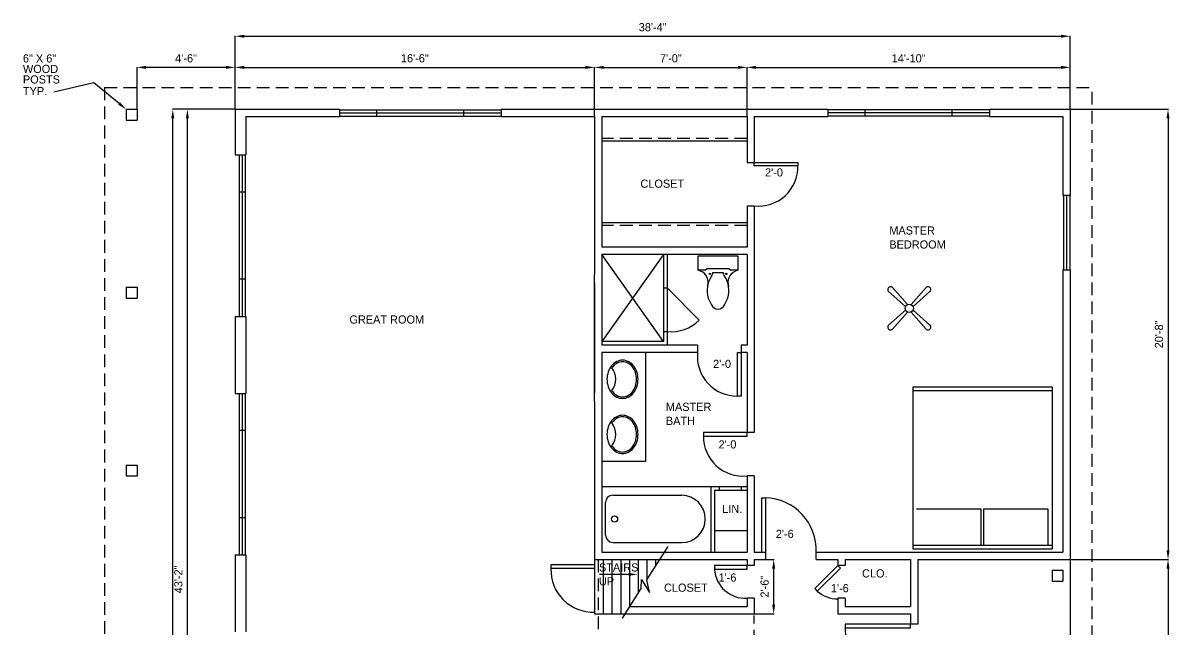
# Model space of a CAD drawing. Extents: x -114 to 1228, y -636 to 220.
# Drawn here: x -114 to 519, y -151 to 183 of the extents above; entities that cross this region are included whole.
import ezdxf
from ezdxf.enums import TextEntityAlignment as Align

# ---------------------------------------------------------------- set-up
doc = ezdxf.new("R2010")
doc.units = 0
doc.header["$LTSCALE"] = 14
doc.header["$MEASUREMENT"] = 0
doc.linetypes.add('DASHED', pattern=[0.75, 0.5, -0.25])
doc.layers.get('0').update_dxf_attribs({"linetype": 'CONTINUOUS'})
doc.layers.get('DEFPOINTS').update_dxf_attribs({"linetype": 'CONTINUOUS'})
for name, color, linetype in [('DIM', 1, 'CONTINUOUS'), ('NWALL', 7, 'CONTINUOUS'), ('ROOF', 2, 'DASHED'), ('TEXT', 6, 'CONTINUOUS'), ('WALLS', 7, 'CONTINUOUS')]:
    doc.layers.add(name, color=color, linetype=linetype)
doc.styles.get("Standard").update_dxf_attribs({"font": 'ARCH2.SHX', "height": 4.5})
doc.dimstyles.get("Standard").update_dxf_attribs({"dimtxt": 0.18, "dimasz": 0.18, "dimexe": 0.18, "dimexo": 0.0625, "dimgap": 0.09, "dimtad": 0, "dimtih": 1, "dimtoh": 1, "dimdec": 4, "dimzin": 0, "dimdsep": 46, "dimtxsty": 'Standard', "dimcen": 0.09, "dimadec": 0, "dimazin": 0, "dimtfac": 1, "dimtdec": 4, "dimtofl": 0, "dimtmove": 0, "dimatfit": 3, "dimfxl": 1, "dimtolj": 1, "dimtzin": 0, "dimarcsym": 0})

# ---------------------------------------------------------------- blocks, each defined once
blk = doc.blocks.new('*D9')
at = {"color": 0, "linetype": 'ByBlock', "transparency": 16777216}
for p, q in [((1691.89, 135.65), (1691.89, 158.87)), ((1696.89, 158.69), (1884.89, 158.69)), ((1889.89, 131.65), (1889.89, 158.87))]:
    blk.add_line(p, q, dxfattribs=at)
for points in [[(1696.89, 159.52), (1696.89, 157.85), (1691.89, 158.69)], [(1884.89, 159.52), (1884.89, 157.85), (1889.89, 158.69)]]:
    blk.add_solid(points, dxfattribs=at)
at = {"layer": 'DEFPOINTS', "color": 0, "linetype": 'ByBlock', "transparency": 16777216}
for p in [(1889.89, 158.69), (1691.89, 135.58), (1889.89, 131.58)]:
    blk.add_point(p, dxfattribs=at)
at = {"color": 0, "linetype": 'ByBlock', "transparency": 16777216}
blk.add_text('16\'-6"', height=4.5, dxfattribs=at).set_placement((1790.89, 163.69), align=Align.MIDDLE_CENTER)
blk = doc.blocks.new('*D3')
at = {"color": 0, "linetype": 'ByBlock', "transparency": 16777216}
for p, q in [((1889.89, 131.65), (1889.89, 158.87)), ((1894.89, 158.69), (1968.89, 158.69)), ((1973.89, 131.65), (1973.89, 158.87))]:
    blk.add_line(p, q, dxfattribs=at)
for points in [[(1894.89, 159.52), (1894.89, 157.85), (1889.89, 158.69)], [(1968.89, 159.52), (1968.89, 157.85), (1973.89, 158.69)]]:
    blk.add_solid(points, dxfattribs=at)
at = {"layer": 'DEFPOINTS', "color": 0, "linetype": 'ByBlock', "transparency": 16777216}
for p in [(1973.89, 158.69), (1889.89, 131.58), (1973.89, 131.58)]:
    blk.add_point(p, dxfattribs=at)
at = {"color": 0, "linetype": 'ByBlock', "transparency": 16777216}
blk.add_text('7\'-0"', height=4.5, dxfattribs=at).set_placement((1931.89, 163.69), align=Align.MIDDLE_CENTER)
blk = doc.blocks.new('*D12')
at = {"color": 0, "linetype": 'ByBlock', "transparency": 16777216}
for p, q in [((1973.89, 131.65), (1973.89, 158.87)), ((1978.89, 158.69), (2146.89, 158.69)), ((2151.89, 135.65), (2151.89, 158.87))]:
    blk.add_line(p, q, dxfattribs=at)
for points in [[(1978.89, 159.52), (1978.89, 157.85), (1973.89, 158.69)], [(2146.89, 159.52), (2146.89, 157.85), (2151.89, 158.69)]]:
    blk.add_solid(points, dxfattribs=at)
at = {"layer": 'DEFPOINTS', "color": 0, "linetype": 'ByBlock', "transparency": 16777216}
for p in [(2151.89, 158.69), (2151.89, 135.58), (1973.89, 131.58)]:
    blk.add_point(p, dxfattribs=at)
at = {"color": 0, "linetype": 'ByBlock', "transparency": 16777216}
blk.add_text('14\'-10"', height=4.5, dxfattribs=at).set_placement((2062.89, 163.69), align=Align.MIDDLE_CENTER)
blk = doc.blocks.new('*D7')
at = {"color": 0, "linetype": 'ByBlock', "transparency": 16777216}
for p, q in [((1637.89, 135.65), (1637.89, 158.87)), ((1686.89, 158.69), (1642.89, 158.69)), ((1691.89, 135.65), (1691.89, 158.87))]:
    blk.add_line(p, q, dxfattribs=at)
for points in [[(1642.89, 159.52), (1642.89, 157.85), (1637.89, 158.69)], [(1686.89, 159.52), (1686.89, 157.85), (1691.89, 158.69)]]:
    blk.add_solid(points, dxfattribs=at)
at = {"layer": 'DEFPOINTS', "color": 0, "linetype": 'ByBlock', "transparency": 16777216}
for p in [(1637.89, 158.69), (1637.89, 135.58), (1691.89, 135.58)]:
    blk.add_point(p, dxfattribs=at)
at = {"color": 0, "linetype": 'ByBlock', "transparency": 16777216}
blk.add_text('4\'-6"', height=4.5, dxfattribs=at).set_placement((1664.89, 163.69), align=Align.MIDDLE_CENTER)
blk = doc.blocks.new('*D2')
at = {"color": 0, "linetype": 'ByBlock', "transparency": 16777216}
for p, q in [((1691.89, 135.65), (1691.89, 176.02)), ((1696.89, 175.84), (2146.89, 175.84)), ((2151.89, 135.65), (2151.89, 176.02))]:
    blk.add_line(p, q, dxfattribs=at)
for points in [[(1696.89, 176.67), (1696.89, 175), (1691.89, 175.84)], [(2146.89, 176.67), (2146.89, 175), (2151.89, 175.84)]]:
    blk.add_solid(points, dxfattribs=at)
at = {"layer": 'DEFPOINTS', "color": 0, "linetype": 'ByBlock', "transparency": 16777216}
for p in [(2151.89, 175.84), (1691.89, 135.58), (2151.89, 135.58)]:
    blk.add_point(p, dxfattribs=at)
at = {"color": 0, "linetype": 'ByBlock', "transparency": 16777216}
blk.add_text('38\'-4"', height=4.5, dxfattribs=at).set_placement((1921.89, 180.84), align=Align.MIDDLE_CENTER)
blk = doc.blocks.new('*D5')
at = {"color": 0, "linetype": 'ByBlock', "transparency": 16777216}
for p, q in [((1691.83, 135.58), (1665.45, 135.58)), ((1665.63, -377.42), (1665.63, 130.58)), ((1697.83, -382.42), (1665.45, -382.42))]:
    blk.add_line(p, q, dxfattribs=at)
for points in [[(1664.8, 130.58), (1666.46, 130.58), (1665.63, 135.58)], [(1664.8, -377.42), (1666.46, -377.42), (1665.63, -382.42)]]:
    blk.add_solid(points, dxfattribs=at)
at = {"layer": 'DEFPOINTS', "color": 0, "linetype": 'ByBlock', "transparency": 16777216}
for p in [(1665.63, 135.58), (1691.89, 135.58), (1697.89, -382.42)]:
    blk.add_point(p, dxfattribs=at)
at = {"color": 0, "linetype": 'ByBlock', "transparency": 16777216}
blk.add_text('43\'-2"', height=4.5, rotation=90, dxfattribs=at).set_placement((1660.63, -123.42), align=Align.MIDDLE_CENTER)
blk = doc.blocks.new('*D4')
at = {"color": 0, "linetype": 'ByBlock', "transparency": 16777216}
for p, q in [((1691.83, 135.58), (1657.38, 135.58)), ((1657.56, -552.42), (1657.56, 130.58)), ((1691.83, -557.42), (1657.38, -557.42))]:
    blk.add_line(p, q, dxfattribs=at)
for points in [[(1656.72, 130.58), (1658.39, 130.58), (1657.56, 135.58)], [(1656.72, -552.42), (1658.39, -552.42), (1657.56, -557.42)]]:
    blk.add_solid(points, dxfattribs=at)
at = {"layer": 'DEFPOINTS', "color": 0, "linetype": 'ByBlock', "transparency": 16777216}
for p in [(1657.56, 135.58), (1691.89, 135.58), (1691.89, -557.42)]:
    blk.add_point(p, dxfattribs=at)
at = {"color": 0, "linetype": 'ByBlock', "transparency": 16777216}
blk.add_text('57\'-9"', height=4.5, rotation=90, dxfattribs=at).set_placement((1652.56, -210.92), align=Align.MIDDLE_CENTER)
blk = doc.blocks.new('*D14')
at = {"color": 0, "linetype": 'ByBlock', "transparency": 16777216}
for p, q in [((2151.95, 135.58), (2205.93, 135.58)), ((2205.75, 130.58), (2205.75, -107.42)), ((2151.95, -112.42), (2205.93, -112.42))]:
    blk.add_line(p, q, dxfattribs=at)
for points in [[(2204.92, 130.58), (2206.58, 130.58), (2205.75, 135.58)], [(2204.92, -107.42), (2206.58, -107.42), (2205.75, -112.42)]]:
    blk.add_solid(points, dxfattribs=at)
at = {"layer": 'DEFPOINTS', "color": 0, "linetype": 'ByBlock', "transparency": 16777216}
for p in [(2151.89, 135.58), (2151.89, -112.42), (2205.75, -112.42)]:
    blk.add_point(p, dxfattribs=at)
at = {"color": 0, "linetype": 'ByBlock', "transparency": 16777216}
blk.add_text('20\'-8"', height=4.5, rotation=90, dxfattribs=at).set_placement((2200.75, 11.58), align=Align.MIDDLE_CENTER)
blk = doc.blocks.new('*D13')
at = {"color": 0, "linetype": 'ByBlock', "transparency": 16777216}
for p, q in [((2151.95, -112.42), (2205.93, -112.42)), ((2205.75, -117.42), (2205.75, -257.42)), ((2224.21, -262.42), (2205.57, -262.42))]:
    blk.add_line(p, q, dxfattribs=at)
for points in [[(2204.92, -117.42), (2206.58, -117.42), (2205.75, -112.42)], [(2204.92, -257.42), (2206.58, -257.42), (2205.75, -262.42)]]:
    blk.add_solid(points, dxfattribs=at)
at = {"layer": 'DEFPOINTS', "color": 0, "linetype": 'ByBlock', "transparency": 16777216}
for p in [(2151.89, -112.42), (2205.75, -262.42), (2224.27, -262.42)]:
    blk.add_point(p, dxfattribs=at)
at = {"color": 0, "linetype": 'ByBlock', "transparency": 16777216}
blk.add_text('12\'-6"', height=4.5, rotation=90, dxfattribs=at).set_placement((2200.75, -187.42), align=Align.MIDDLE_CENTER)
blk = doc.blocks.new('WC1')
at = {"color": 8}
for p, q in [((0.3, -3.81), (0.3, 18.19)), ((0.3, 18.19), (8.3, 18.19)), ((7.3, 13.19), (8.3, 14.19)), ((7.3, 1.19), (7.3, 13.19)), ((8.3, 18.19), (8.3, 14.19)), ((10.3, 10.19), (9.8, 10.19)), ((9.8, 10.19), (9.8, 4.19)), ((27.39, 10.81), (23.58, 12.61)), ((8.3, 0.19), (7.3, 1.19)), ((8.3, 0.19), (8.3, -3.81)), ((9.8, 4.19), (10.3, 4.19)), ((23.58, 1.77), (27.39, 3.58)), ((8.3, -3.81), (0.3, -3.81))]:
    blk.add_line(p, q, dxfattribs=at)
for centre in [(10.3, 11.69), (10.3, 2.69)]:
    blk.add_circle(centre, 0.375, dxfattribs=at)
for centre, radius, start, end in [((15, 19.47), 6.82, 190.77366, 289.2354), ((19.49, -1.25), 14.46, 73.57801, 123.56719), ((10.3, 11.69), 1.5, 270, 323.12979), ((25.67, 7.19), 4, 295.37668, 64.62332), ((14.96, -5.06), 6.78, 71.85219, 169.3363), ((10.3, 2.69), 1.5, 36.87021, 90), ((19.49, 15.64), 14.46, 236.43281, 286.42199)]:
    blk.add_arc(centre, radius, start, end, dxfattribs=at)
blk = doc.blocks.new('*D16')
at = {"color": 0, "linetype": 'ByBlock', "transparency": 16777216}
for p, q in [((295.38, -112.42), (300.04, -112.42)), ((299.86, -137.42), (299.86, -117.42)), ((289.26, -142.42), (300.04, -142.42))]:
    blk.add_line(p, q, dxfattribs=at)
for points in [[(299.02, -117.42), (300.69, -117.42), (299.86, -112.42)], [(299.02, -137.42), (300.69, -137.42), (299.86, -142.42)]]:
    blk.add_solid(points, dxfattribs=at)
at = {"layer": 'DEFPOINTS', "color": 0, "linetype": 'ByBlock', "transparency": 16777216}
for p in [(295.31, -112.42), (299.86, -112.42), (289.2, -142.42)]:
    blk.add_point(p, dxfattribs=at)
at = {"color": 0, "linetype": 'ByBlock', "transparency": 16777216}
blk.add_text('2\'-6"', height=4.5, rotation=90, dxfattribs=at).set_placement((294.86, -127.42), align=Align.MIDDLE_CENTER)

msp = doc.modelspace()

# ---------------------------------------------------------------- linework, layer by layer
at = {"layer": 'NWALL', "color": 6}
for p, q in [((230.03825, -123.63106), (241.77035, -105.20432)), ((226.95331, -128.47635), (227.12237, -123.46621)), ((227.12237, -123.46621), (231.5372, -130.55306)), ((231.5372, -130.55306), (230.03825, -123.63106)), ((216.61477, -144.71431), (226.95331, -128.47635))]:
    msp.add_line(p, q, dxfattribs=at)
at = {"layer": 'NWALL'}
for p, q in [((201.19913, -112.41744), (201.19913, -142.41744)), ((285.19913, -112.41744), (285.19913, -115.79139)), ((289.19913, -112.41744), (289.19913, -115.79139)), ((220.62392, -138.41744), (285.19913, -138.41744)), ((285.19913, -133.79139), (285.19913, -138.41744)), ((289.19913, -133.79139), (289.19913, -142.41744)), ((339.19913, -138.41744), (375.19913, -138.41744)), ((249.19913, -142.41744), (289.19913, -142.41744)), ((335.19913, -142.41744), (375.19913, -142.41744))]:
    msp.add_line(p, q, dxfattribs=at)
at = {"layer": 'NWALL', "color": 6, "linetype": 'DASHED'}
for p, q in [((203.19913, -112.41744), (203.19913, -378.41744)), ((289.19913, -179.27978), (289.19913, -143.27135))]:
    msp.add_line(p, q, dxfattribs=at)
at = {"layer": 'NWALL', "color": 1}
for p, q in [((201.19913, -115.41744), (177.19913, -115.41744)), ((177.19913, -115.41744), (177.19913, -117.41744)), ((201.19913, -117.41744), (177.19913, -117.41744)), ((201.19913, -115.41744), (201.19913, -117.41744))]:
    msp.add_line(p, q, dxfattribs=at)
msp.add_arc((200.3314, -118.28517), 23.14854, 177.85174683, 272.14825317, dxfattribs=at)
at = {"layer": 'ROOF'}
for p, q in [((-68.80087, 147.58256), (475.19913, 147.58256)), ((-68.80087, 147.58256), (-68.80087, -569.41744)), ((475.19913, -239.81417), (475.19913, 147.58256))]:
    msp.add_line(p, q, dxfattribs=at)
at = {"layer": 'TEXT'}
for p, q in [((-74.52215, 150.22065), (-96.5509, 145.05187)), ((-60.6558, 138.76675), (-74.52215, 150.22065)), ((219.96415, -120.64632), (203.9264, -120.64632))]:
    msp.add_line(p, q, dxfattribs=at)
for points in [[(-60.12509, 139.40924), (-61.18651, 138.12426), (-56.80087, 135.58249)], [(219.96415, -119.81298), (219.96415, -121.47965), (224.96415, -120.64632)]]:
    msp.add_solid(points, dxfattribs=at)
at = {"layer": 'WALLS'}
for p, q in [((-56.80087, 135.58256), (-50.80087, 135.58256)), ((-56.80087, 135.58256), (-56.80087, 129.58256)), ((-50.80087, 135.58256), (-50.80087, 129.58256)), ((3.19913, 135.58256), (60.69913, 135.58256)), ((3.19913, 135.58256), (3.19913, 110.41589)), ((60.69913, 135.58256), (60.69913, 131.58256)), ((81.19913, 131.79996), (81.19913, 135.22256)), ((129.19913, 131.79996), (129.19913, 135.22256)), ((149.69913, 135.58256), (329.69913, 135.58256)), ((149.69913, 135.58256), (149.69913, 131.58256)), ((329.69913, 135.58256), (329.69913, 131.58256)), ((350.19913, 132.15997), (350.19913, 135.58256)), ((398.19913, 132.15997), (398.19913, 135.58256)), ((418.69913, 135.58256), (463.19913, 135.58256)), ((418.69913, 135.58256), (418.69913, 131.58256)), ((463.19913, 135.58256), (463.19913, 88.22897)), ((-56.80087, 129.58256), (-50.80087, 129.58256)), ((9.19913, 131.58256), (60.69913, 131.58256)), ((9.19913, 131.58256), (9.19913, 110.41589)), ((149.69913, 131.58256), (201.19913, 131.58256)), ((201.19913, 131.58256), (201.19913, 44.58256)), ((205.19913, 131.58256), (205.19913, 59.58256)), ((205.19913, 131.58256), (285.19913, 131.58256)), ((285.19913, 131.58256), (285.19913, 106.37178)), ((289.19913, 131.58256), (289.19913, 106.37178)), ((289.19913, 131.58256), (329.69913, 131.58256)), ((418.69913, 131.58256), (459.19913, 131.58256)), ((459.19913, 131.58256), (459.19913, 88.22897)), ((3.19913, 110.41589), (9.19913, 110.41589)), ((285.19913, 106.37178), (289.19913, 106.37178)), ((8.98173, 89.91589), (5.55914, 89.91589)), ((285.19913, 82.37178), (285.19913, 59.58256)), ((285.19913, 82.37178), (289.19913, 82.37178)), ((289.19913, 82.37178), (289.19913, -42.42335)), ((459.19913, 88.22897), (463.19913, 88.22897)), ((285.19913, 59.58256), (205.19913, 59.58256)), ((285.19913, 55.58256), (205.19913, 55.58256)), ((205.19913, 55.58256), (205.19913, 5.58256)), ((285.19913, 55.58256), (285.19913, 5.58256)), ((201.19913, -25.41744), (201.19913, 44.58256)), ((459.19913, 47.22897), (459.19913, -69.5512)), ((459.19913, 47.22897), (463.19913, 47.22897)), ((463.19913, 47.22897), (463.19913, -112.41744)), ((8.98173, 41.91589), (5.55914, 41.91589)), ((201.19913, 39.58256), (201.19913, -20.41744)), ((-56.80087, 37.58256), (-50.80087, 37.58256)), ((-56.80087, 37.58256), (-56.80087, 31.58256)), ((-50.80087, 37.58256), (-50.80087, 31.58256)), ((201.19913, 35.58256), (201.19913, -16.41744)), ((201.19913, 35.58256), (201.19913, -16.41744)), ((-56.80087, 31.58256), (-50.80087, 31.58256)), ((3.19913, 21.41589), (3.19913, -20.91744)), ((3.19913, 21.41589), (9.19913, 21.41589)), ((9.19913, 21.41589), (9.19913, -20.91744)), ((257.92758, 5.58256), (205.19913, 5.58256)), ((257.92758, 1.58256), (205.19913, 1.58256)), ((205.19913, 1.58256), (205.19913, -108.41744)), ((257.92758, 5.58256), (257.92758, 1.58256)), ((285.19913, 5.58256), (281.92758, 5.58256)), ((281.92758, 5.58256), (281.92758, 1.58256)), ((285.19913, 1.58256), (281.92758, 1.58256)), ((285.19913, 1.58256), (285.19913, -42.42335)), ((3.19913, -20.91744), (9.19913, -20.91744)), ((201.19913, -25.41744), (201.19913, -112.41744)), ((8.98173, -41.41744), (5.55914, -41.41744)), ((289.19913, -42.42335), (285.19913, -42.42335)), ((-56.80087, -60.41744), (-50.80087, -60.41744)), ((-56.80087, -60.41744), (-56.80087, -66.41744)), ((-50.80087, -60.41744), (-50.80087, -66.41744)), ((-56.80087, -66.41744), (-50.80087, -66.41744)), ((285.19913, -66.42335), (285.19913, -108.41744)), ((289.19913, -66.42335), (285.19913, -66.42335)), ((289.19913, -66.42335), (289.19913, -108.41744)), ((459.19913, -69.5512), (459.19913, -108.41744)), ((8.98173, -89.41744), (5.55914, -89.41744)), ((3.19913, -109.91744), (3.19913, -152.25077)), ((3.19913, -109.91744), (9.19913, -109.91744)), ((9.19913, -109.91744), (9.19913, -152.25077)), ((201.19913, -112.41744), (285.19913, -112.41744)), ((205.19913, -108.41744), (285.19913, -108.41744)), ((205.99913, -112.41744), (205.99913, -142.41744)), ((210.79913, -112.41744), (210.79913, -142.41744)), ((215.59913, -112.41744), (215.59913, -142.41744)), ((220.39913, -112.41744), (220.39913, -138.7705)), ((225.19913, -112.41744), (225.19913, -131.2315)), ((229.99913, -112.41744), (229.99913, -123.6925)), ((234.79913, -112.41744), (234.79913, -116.1535)), ((289.19913, -108.41744), (295.31316, -108.41744)), ((289.19913, -112.41744), (295.31316, -112.41744)), ((295.31316, -108.41744), (295.31316, -112.41744)), ((323.34682, -108.41744), (375.19913, -108.41744)), ((323.34682, -112.41744), (323.34682, -108.41744)), ((323.34682, -112.41744), (335.19913, -112.41744)), ((335.19913, -112.41744), (335.19913, -115.79139)), ((339.19913, -112.41744), (339.19913, -115.79139)), ((339.19913, -112.41744), (375.19913, -112.41744)), ((375.19913, -108.41744), (379.19913, -108.41744)), ((375.19913, -112.41744), (375.19913, -138.41744)), ((379.19913, -108.41744), (459.19913, -108.41744)), ((379.19913, -112.41744), (463.19913, -112.41744)), ((379.19913, -112.41744), (379.19913, -148.07518)), ((289.19913, -115.79139), (285.19913, -115.79139)), ((339.19913, -115.79139), (335.19913, -115.79139)), ((453.19913, -118.41744), (459.19913, -118.41744)), ((453.19913, -118.41744), (453.19913, -124.41744)), ((459.19913, -118.41744), (459.19913, -124.41744)), ((453.19913, -124.41744), (459.19913, -124.41744)), ((289.19913, -133.79139), (285.19913, -133.79139)), ((339.19913, -133.79139), (335.19913, -133.79139)), ((335.19913, -133.79139), (335.19913, -142.41744)), ((339.19913, -133.79139), (339.19913, -138.41744)), ((201.19913, -142.41744), (249.19913, -142.41744)), ((375.19913, -142.41744), (375.19913, -148.07518)), ((379.19913, -148.07518), (375.19913, -148.07518))]:
    msp.add_line(p, q, dxfattribs=at)
at = {"layer": 'WALLS', "color": 1}
for p, q in [((60.69913, 135.22256), (149.69913, 135.22256)), ((60.69913, 133.58256), (149.69913, 133.58256)), ((418.69913, 135.22256), (329.69913, 135.22256)), ((418.69913, 133.58256), (329.69913, 133.58256)), ((60.69913, 131.79996), (149.69913, 131.79996)), ((418.69913, 131.79996), (329.69913, 131.79996)), ((285.19913, 118.08256), (205.19913, 118.08256)), ((5.55914, 21.41589), (5.55914, 110.41589)), ((7.19913, 21.41589), (7.19913, 110.41589)), ((8.98173, 21.41589), (8.98173, 110.41589)), ((289.19913, 106.37178), (313.19913, 106.37178)), ((289.19913, 104.37178), (289.19913, 106.37178)), ((313.19913, 104.37178), (289.19913, 104.37178)), ((313.19913, 106.37178), (313.19913, 104.37178)), ((459.55944, 88.22897), (459.55944, 47.22897)), ((461.19943, 88.22897), (461.19943, 47.22897)), ((462.98203, 88.22897), (462.98203, 47.22897)), ((285.19913, 73.08256), (205.19913, 73.08256)), ((239.19913, 7.58256), (205.19913, 55.58256)), ((239.19913, 55.58256), (205.19913, 7.58256)), ((239.19913, 55.58256), (239.19913, 7.58256)), ((241.19913, 55.58256), (241.19913, 5.58256)), ((239.19913, 37.16142), (241.19913, 37.16142)), ((241.19913, 37.16142), (258.8707, 19.48985)), ((372.449, 26.92943), (363.11684, 35.17466)), ((373.53594, 28.01636), (365.2907, 37.34852)), ((375.52331, 28.01636), (383.76854, 37.34852)), ((376.61024, 26.92943), (385.94241, 35.17466)), ((372.449, 24.94205), (363.11684, 16.69682)), ((373.53594, 23.85512), (365.2907, 14.52296)), ((375.52331, 23.85512), (383.76854, 14.52296)), ((376.61024, 24.94205), (385.94241, 16.69682)), ((239.19913, 13.16142), (241.19913, 13.16142)), ((239.19913, 7.58256), (205.19913, 7.58256)), ((229.19913, 1.58256), (229.19913, -58.41744)), ((279.92758, 1.58256), (281.92758, 1.58256)), ((279.92758, -22.41744), (279.92758, 1.58256)), ((281.92758, 1.58256), (281.92758, -22.41744)), ((376.45088, -17.52786), (376.45088, -106.52786)), ((453.45088, -17.52786), (376.45088, -17.52786)), ((453.45088, -106.52786), (453.45088, -17.52786)), ((5.55914, -109.91744), (5.55914, -20.91744)), ((7.19913, -109.91744), (7.19913, -20.91744)), ((8.98173, -109.91744), (8.98173, -20.91744)), ((281.92758, -22.41744), (279.92758, -22.41744)), ((285.19913, -42.42335), (261.19913, -42.42335)), ((261.19913, -42.42335), (261.19913, -44.42335)), ((285.19913, -44.42335), (285.19913, -42.42335)), ((261.19913, -44.42335), (285.19913, -44.42335)), ((229.19913, -58.41744), (205.19913, -58.41744)), ((285.19913, -72.41744), (205.19913, -72.41744)), ((265.19913, -72.41744), (265.19913, -108.41744)), ((285.19913, -74.41744), (267.19913, -74.41744)), ((267.19913, -74.41744), (267.19913, -108.41744)), ((269.86036, -72.41744), (269.86036, -74.41744)), ((281.86036, -72.41744), (281.86036, -74.41744)), ((293.31316, -108.41744), (293.31316, -78.41744)), ((293.31316, -78.41744), (295.31316, -78.41744)), ((295.31316, -78.41744), (295.31316, -108.41744)), ((267.19913, -96.41744), (285.19913, -96.41744)), ((376.45088, -106.52786), (453.45088, -106.52786)), ((267.19913, -115.79139), (267.19913, -117.79139)), ((285.19913, -115.79139), (267.19913, -115.79139)), ((267.19913, -117.79139), (285.19913, -117.79139)), ((285.19913, -117.79139), (285.19913, -115.79139)), ((335.19913, -115.79139), (322.47121, -128.51932)), ((323.88542, -129.93353), (336.61334, -117.20561)), ((336.61334, -117.20561), (335.19913, -115.79139)), ((322.47121, -128.51932), (323.88542, -129.93353)), ((375.19913, -148.07518), (339.19913, -148.07518)), ((339.19913, -148.07518), (339.19913, -150.07518)), ((339.19913, -150.07518), (375.19913, -150.07518)), ((375.19913, -150.07518), (375.19913, -148.07518))]:
    msp.add_line(p, q, dxfattribs=at)
at = {"layer": 'WALLS', "color": 1, "linetype": 'DASHED'}
for p, q in [((285.19913, 119.58256), (205.19913, 119.58256)), ((285.19913, 71.58256), (205.19913, 71.58256))]:
    msp.add_line(p, q, dxfattribs=at)
at = {"layer": 'WALLS', "color": 8}
for p, q in [((453.45088, -19.52786), (376.45088, -19.52786)), ((207.19913, -99.09649, 16), (207.19913, -81.09649, 16)), ((211.19913, -77.09649, 16), (249.19913, -77.09649, 16)), ((414.09221, -84.64431), (378.43069, -84.64431)), ((414.09221, -104.52786), (414.09221, -84.64431)), ((415.41193, -84.64431), (415.41193, -104.52786)), ((451.07345, -84.64431), (415.41193, -84.64431)), ((451.07345, -104.52786), (451.07345, -84.64431)), ((211.19913, -103.09649, 16), (249.19913, -103.09649, 16)), ((376.45088, -104.52786), (453.45088, -104.52786))]:
    msp.add_line(p, q, dxfattribs=at)
at = {"layer": 'WALLS', "color": 6}
msp.add_line((463.19913, -112.41744), (463.19913, -262.41744), dxfattribs=at)
at = {"layer": 'WALLS', "color": 1}
for points in [[(216.60118, -2.66905, 0.118230083), (213.42092, -3.43172, 0.10459642), (210.55315, -5.74684, 0.089742084), (208.72263, -9.0645, 0.081475093), (208.04797, -13.17729, 0.081475093), (208.72263, -17.29008, 0.089742084), (210.55315, -20.60773, 0.10459642), (213.42092, -22.92286, 0.118230083), (216.60118, -23.68552, 0.118230083), (219.78144, -22.92286, 0.10459642), (222.64922, -20.60773, 0.089742084), (224.47974, -17.29008, 0.081475093), (225.1544, -13.17729, 0.081475093), (224.47974, -9.0645, 0.089742084), (222.64922, -5.74684, 0.10459642), (219.78144, -3.43172, 0.118230083)], [(216.60118, -33.00855, 0.118230083), (213.42092, -33.77121, 0.10459642), (210.55315, -36.08634, 0.089742084), (208.72263, -39.40399, 0.081475093), (208.04797, -43.51678, 0.081475093), (208.72263, -47.62957, 0.089742084), (210.55315, -50.94723, 0.10459642), (213.42092, -53.26235, 0.118230083), (216.60118, -54.02502, 0.118230083), (219.78144, -53.26235, 0.10459642), (222.64922, -50.94723, 0.089742084), (224.47974, -47.62957, 0.081475093), (225.1544, -43.51678, 0.081475093), (224.47974, -39.40399, 0.089742084), (222.64922, -36.08634, 0.10459642), (219.78144, -33.77121, 0.118230083)]]:
    msp.add_lwpolyline(points, format="xyb", close=True, dxfattribs=at)
at = {"layer": 'WALLS', "color": 8}
for points in [[(210.66363, -19.41746, 0.021710642), (211.17359, -20.10272, 0.10459642), (213.78375, -22.20987, 0.118230083), (216.60118, -22.88552, 0.118230083), (219.41861, -22.20987, 0.10459642), (222.02877, -20.10272, 0.089742084), (223.72166, -17.03449, 0.081475093), (224.3544, -13.17729, 0.081475093), (223.72166, -9.32008, 0.089742084), (222.02877, -6.25186, 0.10459642), (219.41861, -4.14471, 0.118230083), (216.60118, -3.46905, 0.118230083)], [(216.60118, -3.46905, 0.118230083), (213.78375, -4.14471, 0.10459642), (211.17359, -6.25186, 0.019807278), (210.70593, -6.87531, 0.081475093)], [(210.66363, -49.75696, 0.021710642), (211.17359, -50.44221, 0.10459642), (213.78375, -52.54937, 0.118230083), (216.60118, -53.22502, 0.118230083), (219.41861, -52.54937, 0.10459642), (222.02877, -50.44221, 0.089742084), (223.72166, -47.37399, 0.081475093), (224.3544, -43.51678, 0.081475093), (223.72166, -39.65958, 0.089742084), (222.02877, -36.59136, 0.10459642), (219.41861, -34.4842, 0.118230083), (216.60118, -33.80855, 0.118230083)], [(216.60118, -33.80855, 0.118230083), (213.78375, -34.4842, 0.10459642), (211.17359, -36.59136, 0.019807278), (210.70593, -37.21481, 0.081475093)]]:
    msp.add_lwpolyline(points, format="xyb", dxfattribs=at)
at = {"layer": 'WALLS', "color": 1}
msp.add_circle((374.52962, 25.93574), 2.30573, dxfattribs=at)
at = {"layer": 'WALLS', "color": 8}
msp.add_circle((212.19913, -90.09649, 2), 1.70544, dxfattribs=at)
at = {"layer": 'WALLS', "color": 1}
for centre, radius, start, end in [((291.40099, 104.06066), 21.80037, 264.20319444, 0.81769972), ((364.20377, 36.26159), 1.53715, 41.07334493, 228.92665507), ((384.85548, 36.26159), 1.53715, 311.07334493, 138.92665507), ((243.40099, 34.85031), 21.80037, 264.20319444, 315.20305054), ((364.20377, 15.60989), 1.53715, 131.07334493, 318.92665507), ((384.85548, 15.60989), 1.53715, 221.07334493, 48.92665507), ((279.61647, -0.61929), 21.80037, 174.20319444, 270.81769972), ((282.99728, -44.73447), 21.80037, 179.18230028, 275.79680556), ((294.34589, -107.38689), 28.9856, 357.96248848, 88.0876435), ((284.27045, -116.71116), 17.10546, 183.62071629, 273.11220504), ((335.19283, -117.09844), 17.10546, 228.62071629, 270.02111471), ((373.11525, -150.22282), 33.91644, 179.75058823, 273.52256585)]:
    msp.add_arc(centre, radius, start, end, dxfattribs=at)
at = {"layer": 'WALLS', "color": 8}
for centre, radius, start, end in [((202.7121, -13.1195), 10.14353, 321.61922747, 37.9943371), ((202.7121, -43.459), 10.14353, 321.61922747, 37.9943371), ((211.20368, -81.10104, 16), 4.00455, 90.06509289, 179.93490711), ((249.19913, -90.09649, 16), 13, 270, 90), ((211.41035, -98.88527, 16), 4.21651, 182.8713223, 267.1286777)]:
    msp.add_arc(centre, radius, start, end, dxfattribs=at)

# ---------------------------------------------------------------- block references
at = {"layer": 'NWALL', "rotation": 270}
msp.add_blockref('WC1', (262.00706, 55.2018), dxfattribs=at)

# ---------------------------------------------------------------- texts
at = {"layer": 'TEXT'}
for s, p in [('6" X 6"', (-113.65407, 161.36772)), ('WOOD', (-113.65407, 155.58757)), ('POSTS', (-113.65407, 149.80742)), ('TYP.', (-113.65407, 143.38504)), ("2'-0", (295.12318, 98.58668)), ('CLOSET', (226.47699, 92.36857)), ('MASTER', (363.54908, 66.59884)), ('BEDROOM', (363.54908, 58.85509)), ('GREAT ROOM', (66.1835, 17.52806)), ("2'-0", (266.5136, -6.91884)), ('MASTER', (240.47598, -30.57442)), ('BATH', (240.47598, -38.31816)), ("2'-0", (269.47321, -51.29032)), ('LIN.', (271.52541, -86.84535)), ("2'-6", (301.0424, -100.59197)), ('STAIRS', (203.62744, -119.06777)), ("1'-6", (269.47321, -124.65836)), ('CLO.', (348.53216, -122.34856)), ('UP', (203.62744, -126.70734)), ('CLOSET', (239.45883, -130.21797)), ("1'-6", (331.35024, -130.4747))]:
    msp.add_text(s, height=4.5, dxfattribs=at).set_placement(p)

# ---------------------------------------------------------------- dimensions: what is measured, and where the dimension line sits
at = {"layer": 'DIM'}
for base, p1, p2, picture, middle in [((463.19913, 175.83709), (3.19913, 135.58256), (463.19913, 135.58256), '*D2', (233.19913, 180.83709)), ((-50.80087, 158.68501), (3.19913, 135.58256), (-50.80087, 135.58256), '*D7', (-23.80087, 163.68501)), ((201.19913, 158.68501), (3.19913, 135.58256), (201.19913, 131.58256), '*D9', (102.19913, 163.68501)), ((285.19913, 158.68501), (201.19913, 131.58256), (285.19913, 131.58256), '*D3', (243.19913, 163.68501)), ((463.19913, 158.68501), (285.19913, 131.58256), (463.19913, 135.58256), '*D12', (374.19913, 163.68501))]:
    dim = msp.add_linear_dim(base=base, p1=p1, p2=p2, dimstyle='Standard', dxfattribs=at)
    dim.commit()
    dim.dimension.update_dxf_attribs({"geometry": picture, "text_midpoint": middle, "insert": (-1688.6886, 0)})
for base, p1, p2, picture, middle in [((-31.13178, 135.58256), (3.19913, -557.41744), (3.19913, 135.58256), '*D4', (-36.13178, -210.91744)), ((-23.05725, 135.58256), (9.19913, -382.41744), (3.19913, 135.58256), '*D5', (-28.05725, -123.41744)), ((517.06248, -112.41744), (463.19913, 135.58256), (463.19913, -112.41744), '*D14', (512.06248, 11.58256)), ((517.06248, -262.41744), (463.19913, -112.41744), (535.58132, -262.41744), '*D13', (512.06248, -187.41744))]:
    dim = msp.add_linear_dim(base=base, p1=p1, p2=p2, angle=90, dimstyle='Standard', dxfattribs=at)
    dim.commit()
    dim.dimension.update_dxf_attribs({"geometry": picture, "text_midpoint": middle, "insert": (-1688.6886, 0)})
dim = msp.add_linear_dim(base=(299.85601, -112.41744), p1=(289.19913, -142.41744), p2=(295.31316, -112.41744), angle=90, dimstyle='Standard', dxfattribs=at)
dim.commit()
dim.dimension.update_dxf_attribs({"geometry": '*D16', "text_midpoint": (294.85601, -127.41744)})

doc.saveas('drawing.dxf')
